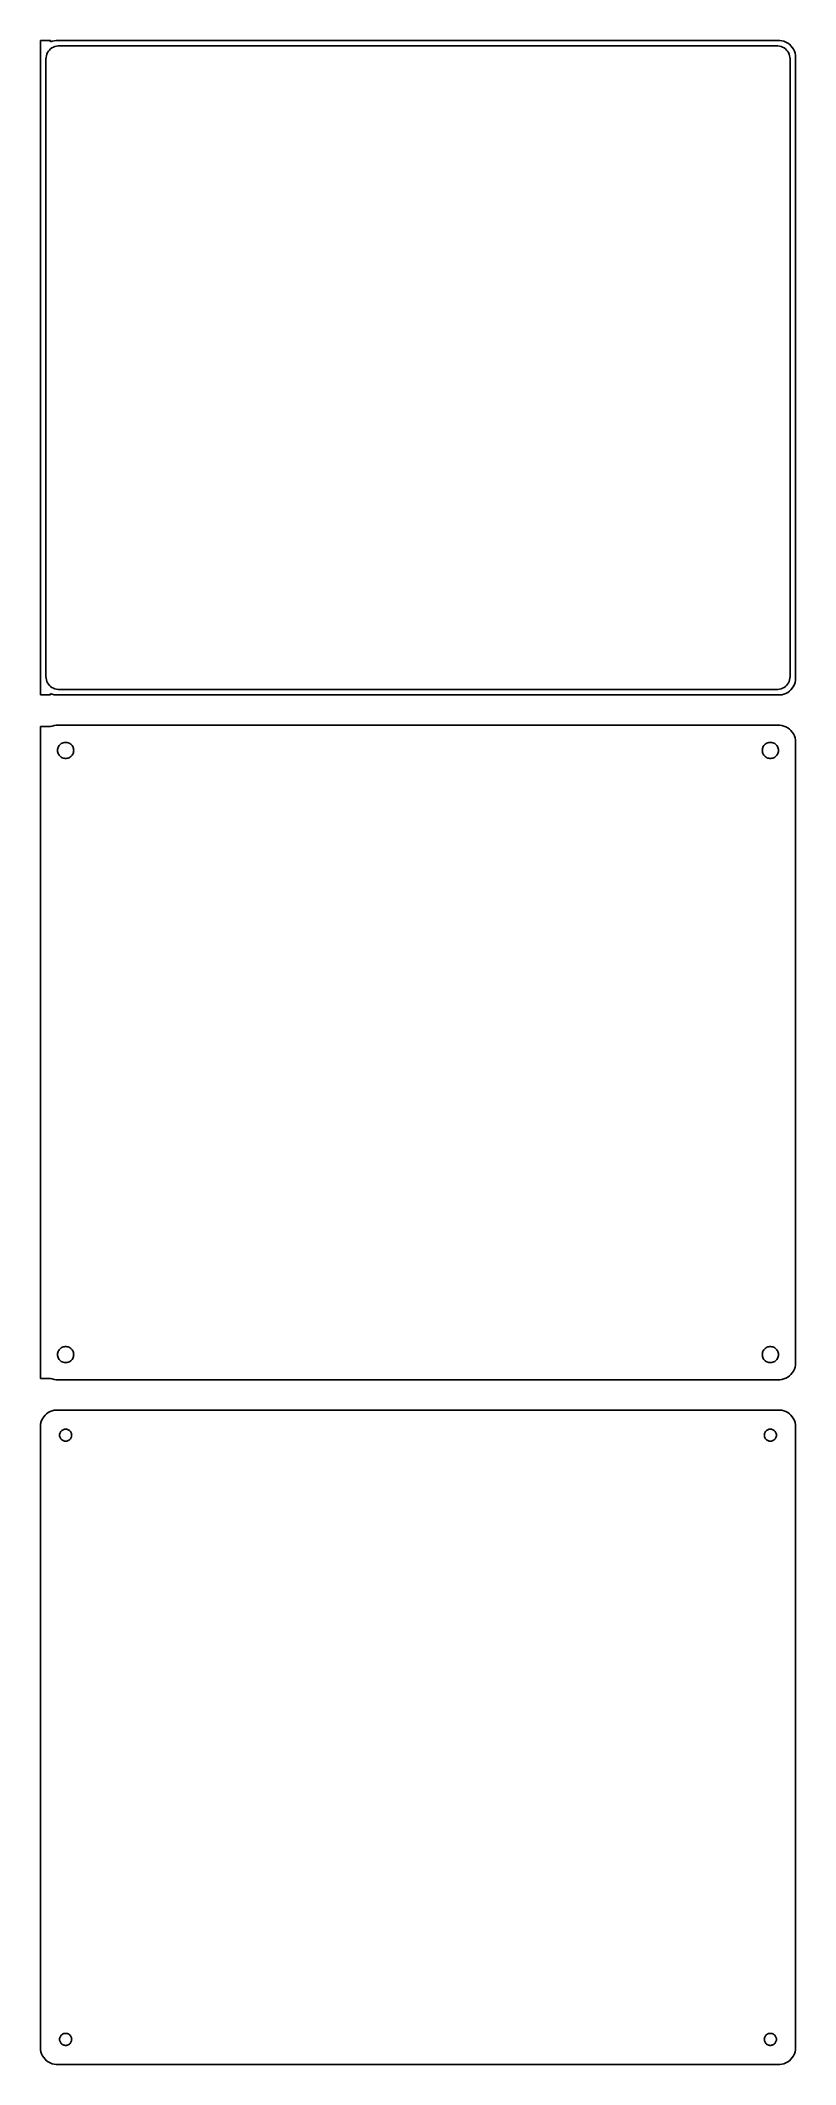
# Model space of a CAD drawing. Header units: metres. Extents: x -112 to 112, y 311 to 913.
import ezdxf

# ---------------------------------------------------------------- set-up
doc = ezdxf.new("R2010")
doc.units = ezdxf.units.M

msp = doc.modelspace()

# ---------------------------------------------------------------- linework, layer by layer
for p, q in [((-109.5, 913.49), (-112.5, 913.49)), ((-112.5, 913.49), (-112.5, 718.51)), ((-110.133, 910.276), (-109.823, 910.651)), ((-109.823, 910.651), (-109.469, 910.984)), ((-109.5, 913.075), (-109.5, 913.49)), ((-109.045, 913.255), (-109.5, 913.075)), ((-109.469, 910.984), (-109.075, 911.27)), ((-109.075, 911.27), (-108.649, 911.504)), ((-108.437, 913.411), (-109.045, 913.255)), ((-108.649, 911.504), (-108.197, 911.683)), ((-107.814, 913.49), (-108.437, 913.411)), ((-108.197, 911.683), (-107.726, 911.804)), ((107.814, 913.49), (-107.814, 913.49)), ((-107.726, 911.804), (-107.243, 911.865)), ((-107.243, 911.865), (107.243, 911.865)), ((107.243, 911.865), (107.726, 911.804)), ((107.726, 911.804), (108.197, 911.683)), ((108.437, 913.411), (107.814, 913.49)), ((108.197, 911.683), (108.649, 911.504)), ((109.045, 913.255), (108.437, 913.411)), ((108.649, 911.504), (109.075, 911.27)), ((109.629, 913.024), (109.045, 913.255)), ((109.075, 911.27), (109.469, 910.984)), ((109.469, 910.984), (109.823, 910.651)), ((110.179, 912.722), (109.629, 913.024)), ((109.823, 910.651), (110.133, 910.276)), ((110.687, 912.353), (110.179, 912.722)), ((111.145, 911.923), (110.687, 912.353)), ((111.545, 911.439), (111.145, 911.923)), ((111.882, 910.909), (111.545, 911.439)), ((112.149, 910.341), (111.882, 910.909)), ((-110.873, 908), (-110.842, 908.485)), ((-110.873, 724), (-110.873, 908)), ((-110.842, 908.485), (-110.751, 908.963)), ((-110.751, 908.963), (-110.601, 909.426)), ((-110.601, 909.426), (-110.394, 909.866)), ((-110.394, 909.866), (-110.133, 910.276)), ((110.133, 910.276), (110.394, 909.866)), ((110.394, 909.866), (110.601, 909.426)), ((110.601, 909.426), (110.751, 908.963)), ((110.751, 908.963), (110.842, 908.485)), ((110.842, 908.485), (110.873, 908)), ((110.873, 908), (110.873, 724)), ((112.343, 909.743), (112.149, 910.341)), ((112.461, 909.127), (112.343, 909.743)), ((112.5, 908.5), (112.461, 909.127)), ((112.5, 723.5), (112.5, 908.5)), ((-110.842, 723.515), (-110.873, 724)), ((110.873, 724), (110.842, 723.515)), ((-112.5, 718.51), (-109.5, 718.51)), ((-110.751, 723.037), (-110.842, 723.515)), ((-110.601, 722.574), (-110.751, 723.037)), ((-110.394, 722.134), (-110.601, 722.574)), ((-110.133, 721.724), (-110.394, 722.134)), ((-109.823, 721.349), (-110.133, 721.724)), ((-109.469, 721.016), (-109.823, 721.349)), ((-109.5, 718.925), (-109.045, 718.745)), ((-109.5, 718.51), (-109.5, 718.925)), ((-109.075, 720.73), (-109.469, 721.016)), ((-108.649, 720.496), (-109.075, 720.73)), ((-109.045, 718.745), (-108.437, 718.589)), ((-108.197, 720.317), (-108.649, 720.496)), ((-108.437, 718.589), (-107.814, 718.51)), ((-107.726, 720.196), (-108.197, 720.317)), ((-107.814, 718.51), (107.814, 718.51)), ((-107.243, 720.135), (-107.726, 720.196)), ((107.243, 720.135), (-107.243, 720.135)), ((107.726, 720.196), (107.243, 720.135)), ((108.197, 720.317), (107.726, 720.196)), ((107.814, 718.51), (108.437, 718.589)), ((108.649, 720.496), (108.197, 720.317)), ((108.437, 718.589), (109.045, 718.745)), ((109.075, 720.73), (108.649, 720.496)), ((109.045, 718.745), (109.629, 718.976)), ((109.469, 721.016), (109.075, 720.73)), ((109.823, 721.349), (109.469, 721.016)), ((109.629, 718.976), (110.179, 719.278)), ((110.133, 721.724), (109.823, 721.349)), ((110.394, 722.134), (110.133, 721.724)), ((110.179, 719.278), (110.687, 719.647)), ((110.601, 722.574), (110.394, 722.134)), ((110.751, 723.037), (110.601, 722.574)), ((110.687, 719.647), (111.145, 720.077)), ((110.842, 723.515), (110.751, 723.037)), ((111.145, 720.077), (111.545, 720.561)), ((111.545, 720.561), (111.882, 721.091)), ((111.882, 721.091), (112.149, 721.659)), ((112.149, 721.659), (112.343, 722.257)), ((112.343, 722.257), (112.461, 722.873)), ((112.461, 722.873), (112.5, 723.5)), ((-109.5, 709.115), (-112.5, 709.115)), ((-112.5, 709.115), (-112.5, 514.885)), ((-109.045, 709.255), (-109.5, 709.075)), ((-109.5, 709.075), (-109.5, 709.115)), ((-108.437, 709.411), (-109.045, 709.255)), ((-107.814, 709.49), (-108.437, 709.411)), ((107.814, 709.49), (-107.814, 709.49)), ((108.437, 709.411), (107.814, 709.49)), ((109.045, 709.255), (108.437, 709.411)), ((109.629, 709.024), (109.045, 709.255)), ((110.179, 708.722), (109.629, 709.024)), ((110.687, 708.353), (110.179, 708.722)), ((111.145, 707.923), (110.687, 708.353)), ((111.545, 707.439), (111.145, 707.923)), ((111.882, 706.909), (111.545, 707.439)), ((112.149, 706.341), (111.882, 706.909)), ((112.343, 705.743), (112.149, 706.341)), ((112.461, 705.127), (112.343, 705.743)), ((-107.4, 702), (-107.381, 702.301)), ((-107.381, 701.699), (-107.4, 702)), ((-107.381, 702.301), (-107.325, 702.597)), ((-107.325, 701.403), (-107.381, 701.699)), ((-107.325, 702.597), (-107.231, 702.883)), ((-107.231, 701.117), (-107.325, 701.403)), ((-107.231, 702.883), (-107.103, 703.156)), ((-107.103, 700.844), (-107.231, 701.117)), ((-107.103, 703.156), (-106.942, 703.411)), ((-106.942, 700.589), (-107.103, 700.844)), ((-106.942, 703.411), (-106.75, 703.643)), ((-106.75, 700.357), (-106.942, 700.589)), ((-106.75, 703.643), (-106.53, 703.849)), ((-106.53, 700.151), (-106.75, 700.357)), ((-106.53, 703.849), (-106.286, 704.026)), ((-106.286, 699.974), (-106.53, 700.151)), ((-106.286, 704.026), (-106.022, 704.172)), ((-106.022, 699.828), (-106.286, 699.974)), ((-106.022, 704.172), (-105.742, 704.283)), ((-105.742, 699.717), (-106.022, 699.828)), ((-105.742, 704.283), (-105.45, 704.357)), ((-105.45, 699.643), (-105.742, 699.717)), ((-105.45, 704.357), (-105.151, 704.395)), ((-105.151, 699.605), (-105.45, 699.643)), ((-105.151, 704.395), (-104.849, 704.395)), ((-104.849, 699.605), (-105.151, 699.605)), ((-104.849, 704.395), (-104.55, 704.357)), ((-104.55, 699.643), (-104.849, 699.605)), ((-104.55, 704.357), (-104.258, 704.283)), ((-104.258, 699.717), (-104.55, 699.643)), ((-104.258, 704.283), (-103.978, 704.172)), ((-103.978, 699.828), (-104.258, 699.717)), ((-103.978, 704.172), (-103.714, 704.026)), ((-103.714, 699.974), (-103.978, 699.828)), ((-103.714, 704.026), (-103.47, 703.849)), ((-103.47, 700.151), (-103.714, 699.974)), ((-103.47, 703.849), (-103.25, 703.643)), ((-103.25, 700.357), (-103.47, 700.151)), ((-103.25, 703.643), (-103.058, 703.411)), ((-103.058, 700.589), (-103.25, 700.357)), ((-103.058, 703.411), (-102.897, 703.156)), ((-102.897, 700.844), (-103.058, 700.589)), ((-102.897, 703.156), (-102.769, 702.883)), ((-102.769, 701.117), (-102.897, 700.844)), ((-102.769, 702.883), (-102.675, 702.597)), ((-102.675, 701.403), (-102.769, 701.117)), ((-102.675, 702.597), (-102.619, 702.301)), ((-102.619, 701.699), (-102.675, 701.403)), ((-102.619, 702.301), (-102.6, 702)), ((-102.6, 702), (-102.619, 701.699)), ((102.6, 702), (102.619, 702.301)), ((102.619, 701.699), (102.6, 702)), ((102.619, 702.301), (102.675, 702.597)), ((102.675, 701.403), (102.619, 701.699)), ((102.675, 702.597), (102.769, 702.883)), ((102.769, 701.117), (102.675, 701.403)), ((102.769, 702.883), (102.897, 703.156)), ((102.897, 700.844), (102.769, 701.117)), ((102.897, 703.156), (103.058, 703.411)), ((103.058, 700.589), (102.897, 700.844)), ((103.058, 703.411), (103.25, 703.643)), ((103.25, 700.357), (103.058, 700.589)), ((103.25, 703.643), (103.47, 703.849)), ((103.47, 700.151), (103.25, 700.357)), ((103.47, 703.849), (103.714, 704.026)), ((103.714, 699.974), (103.47, 700.151)), ((103.714, 704.026), (103.978, 704.172)), ((103.978, 699.828), (103.714, 699.974)), ((103.978, 704.172), (104.258, 704.283)), ((104.258, 699.717), (103.978, 699.828)), ((104.258, 704.283), (104.55, 704.357)), ((104.55, 699.643), (104.258, 699.717)), ((104.55, 704.357), (104.849, 704.395)), ((104.849, 699.605), (104.55, 699.643)), ((104.849, 704.395), (105.151, 704.395)), ((105.151, 699.605), (104.849, 699.605)), ((105.151, 704.395), (105.45, 704.357)), ((105.45, 699.643), (105.151, 699.605)), ((105.45, 704.357), (105.742, 704.283)), ((105.742, 699.717), (105.45, 699.643)), ((105.742, 704.283), (106.022, 704.172)), ((106.022, 699.828), (105.742, 699.717)), ((106.022, 704.172), (106.286, 704.026)), ((106.286, 699.974), (106.022, 699.828)), ((106.286, 704.026), (106.53, 703.849)), ((106.53, 700.151), (106.286, 699.974)), ((106.53, 703.849), (106.75, 703.643)), ((106.75, 700.357), (106.53, 700.151)), ((106.75, 703.643), (106.942, 703.411)), ((106.942, 700.589), (106.75, 700.357)), ((106.942, 703.411), (107.103, 703.156)), ((107.103, 700.844), (106.942, 700.589)), ((107.103, 703.156), (107.231, 702.883)), ((107.231, 701.117), (107.103, 700.844)), ((107.231, 702.883), (107.325, 702.597)), ((107.325, 701.403), (107.231, 701.117)), ((107.325, 702.597), (107.381, 702.301)), ((107.381, 701.699), (107.325, 701.403)), ((107.381, 702.301), (107.4, 702)), ((107.4, 702), (107.381, 701.699)), ((112.5, 704.5), (112.461, 705.127)), ((112.5, 519.5), (112.5, 704.5)), ((-107.4, 522), (-107.381, 522.301)), ((-107.381, 521.699), (-107.4, 522)), ((-107.381, 522.301), (-107.325, 522.597)), ((-107.325, 521.403), (-107.381, 521.699)), ((-107.325, 522.597), (-107.231, 522.883)), ((-107.231, 521.117), (-107.325, 521.403)), ((-107.231, 522.883), (-107.103, 523.156)), ((-107.103, 520.844), (-107.231, 521.117)), ((-107.103, 523.156), (-106.942, 523.411)), ((-106.942, 520.589), (-107.103, 520.844)), ((-106.942, 523.411), (-106.75, 523.643)), ((-106.75, 520.357), (-106.942, 520.589)), ((-106.75, 523.643), (-106.53, 523.849)), ((-106.53, 520.151), (-106.75, 520.357)), ((-106.53, 523.849), (-106.286, 524.026)), ((-106.286, 519.974), (-106.53, 520.151)), ((-106.286, 524.026), (-106.022, 524.172)), ((-106.022, 519.828), (-106.286, 519.974)), ((-106.022, 524.172), (-105.742, 524.283)), ((-105.742, 519.717), (-106.022, 519.828)), ((-105.742, 524.283), (-105.45, 524.357)), ((-105.45, 519.643), (-105.742, 519.717)), ((-105.45, 524.357), (-105.151, 524.395)), ((-105.151, 519.605), (-105.45, 519.643)), ((-105.151, 524.395), (-104.849, 524.395)), ((-104.849, 519.605), (-105.151, 519.605)), ((-104.849, 524.395), (-104.55, 524.357)), ((-104.55, 519.643), (-104.849, 519.605)), ((-104.55, 524.357), (-104.258, 524.283)), ((-104.258, 519.717), (-104.55, 519.643)), ((-104.258, 524.283), (-103.978, 524.172)), ((-103.978, 519.828), (-104.258, 519.717)), ((-103.978, 524.172), (-103.714, 524.026)), ((-103.714, 519.974), (-103.978, 519.828)), ((-103.714, 524.026), (-103.47, 523.849)), ((-103.47, 520.151), (-103.714, 519.974)), ((-103.47, 523.849), (-103.25, 523.643)), ((-103.25, 520.357), (-103.47, 520.151)), ((-103.25, 523.643), (-103.058, 523.411)), ((-103.058, 520.589), (-103.25, 520.357)), ((-103.058, 523.411), (-102.897, 523.156)), ((-102.897, 520.844), (-103.058, 520.589)), ((-102.897, 523.156), (-102.769, 522.883)), ((-102.769, 521.117), (-102.897, 520.844)), ((-102.769, 522.883), (-102.675, 522.597)), ((-102.675, 521.403), (-102.769, 521.117)), ((-102.675, 522.597), (-102.619, 522.301)), ((-102.619, 521.699), (-102.675, 521.403)), ((-102.619, 522.301), (-102.6, 522)), ((-102.6, 522), (-102.619, 521.699)), ((102.6, 522), (102.619, 522.301)), ((102.619, 521.699), (102.6, 522)), ((102.619, 522.301), (102.675, 522.597)), ((102.675, 521.403), (102.619, 521.699)), ((102.675, 522.597), (102.769, 522.883)), ((102.769, 521.117), (102.675, 521.403)), ((102.769, 522.883), (102.897, 523.156)), ((102.897, 520.844), (102.769, 521.117)), ((102.897, 523.156), (103.058, 523.411)), ((103.058, 520.589), (102.897, 520.844)), ((103.058, 523.411), (103.25, 523.643)), ((103.25, 520.357), (103.058, 520.589)), ((103.25, 523.643), (103.47, 523.849)), ((103.47, 520.151), (103.25, 520.357)), ((103.47, 523.849), (103.714, 524.026)), ((103.714, 519.974), (103.47, 520.151)), ((103.714, 524.026), (103.978, 524.172)), ((103.978, 519.828), (103.714, 519.974)), ((103.978, 524.172), (104.258, 524.283)), ((104.258, 519.717), (103.978, 519.828)), ((104.258, 524.283), (104.55, 524.357)), ((104.55, 519.643), (104.258, 519.717)), ((104.55, 524.357), (104.849, 524.395)), ((104.849, 519.605), (104.55, 519.643)), ((104.849, 524.395), (105.151, 524.395)), ((105.151, 519.605), (104.849, 519.605)), ((105.151, 524.395), (105.45, 524.357)), ((105.45, 519.643), (105.151, 519.605)), ((105.45, 524.357), (105.742, 524.283)), ((105.742, 519.717), (105.45, 519.643)), ((105.742, 524.283), (106.022, 524.172)), ((106.022, 519.828), (105.742, 519.717)), ((106.022, 524.172), (106.286, 524.026)), ((106.286, 519.974), (106.022, 519.828)), ((106.286, 524.026), (106.53, 523.849)), ((106.53, 520.151), (106.286, 519.974)), ((106.53, 523.849), (106.75, 523.643)), ((106.75, 520.357), (106.53, 520.151)), ((106.75, 523.643), (106.942, 523.411)), ((106.942, 520.589), (106.75, 520.357)), ((106.942, 523.411), (107.103, 523.156)), ((107.103, 520.844), (106.942, 520.589)), ((107.103, 523.156), (107.231, 522.883)), ((107.231, 521.117), (107.103, 520.844)), ((107.231, 522.883), (107.325, 522.597)), ((107.325, 521.403), (107.231, 521.117)), ((107.325, 522.597), (107.381, 522.301)), ((107.381, 521.699), (107.325, 521.403)), ((107.381, 522.301), (107.4, 522)), ((107.4, 522), (107.381, 521.699)), ((112.343, 518.257), (112.461, 518.873)), ((112.461, 518.873), (112.5, 519.5)), ((-112.5, 514.885), (-109.5, 514.885)), ((-109.5, 514.885), (-109.5, 514.925)), ((-109.5, 514.925), (-109.045, 514.745)), ((-109.045, 514.745), (-108.437, 514.589)), ((-108.437, 514.589), (-107.814, 514.51)), ((-107.814, 514.51), (107.814, 514.51)), ((107.814, 514.51), (108.437, 514.589)), ((108.437, 514.589), (109.045, 514.745)), ((109.045, 514.745), (109.629, 514.976)), ((109.629, 514.976), (110.179, 515.278)), ((110.179, 515.278), (110.687, 515.647)), ((110.687, 515.647), (111.145, 516.077)), ((111.145, 516.077), (111.545, 516.561)), ((111.545, 516.561), (111.882, 517.091)), ((111.882, 517.091), (112.149, 517.659)), ((112.149, 517.659), (112.343, 518.257)), ((-112.4, 501.444), (-112.5, 501.444)), ((-112.5, 501.444), (-112.5, 314.556)), ((-112.343, 501.743), (-112.4, 501.444)), ((-112.149, 502.341), (-112.343, 501.743)), ((-111.882, 502.909), (-112.149, 502.341)), ((-111.545, 503.439), (-111.882, 502.909)), ((-111.145, 503.923), (-111.545, 503.439)), ((-110.687, 504.353), (-111.145, 503.923)), ((-110.179, 504.722), (-110.687, 504.353)), ((-109.629, 505.024), (-110.179, 504.722)), ((-109.045, 505.255), (-109.629, 505.024)), ((-108.437, 505.411), (-109.045, 505.255)), ((-107.814, 505.49), (-108.437, 505.411)), ((107.814, 505.49), (-107.814, 505.49)), ((108.437, 505.411), (107.814, 505.49)), ((109.045, 505.255), (108.437, 505.411)), ((109.629, 505.024), (109.045, 505.255)), ((110.179, 504.722), (109.629, 505.024)), ((110.687, 504.353), (110.179, 504.722)), ((111.145, 503.923), (110.687, 504.353)), ((111.545, 503.439), (111.145, 503.923)), ((111.882, 502.909), (111.545, 503.439)), ((112.149, 502.341), (111.882, 502.909)), ((112.343, 501.743), (112.149, 502.341)), ((112.461, 501.127), (112.343, 501.743)), ((112.5, 500.5), (112.461, 501.127)), ((112.5, 315.5), (112.5, 500.5)), ((-106.8, 498), (-106.786, 498.226)), ((-106.786, 497.774), (-106.8, 498)), ((-106.786, 498.226), (-106.743, 498.448)), ((-106.743, 497.552), (-106.786, 497.774)), ((-106.743, 498.448), (-106.674, 498.663)), ((-106.674, 497.337), (-106.743, 497.552)), ((-106.674, 498.663), (-106.577, 498.867)), ((-106.577, 497.133), (-106.674, 497.337)), ((-106.577, 498.867), (-106.456, 499.058)), ((-106.456, 496.942), (-106.577, 497.133)), ((-106.456, 499.058), (-106.312, 499.232)), ((-106.312, 496.768), (-106.456, 496.942)), ((-106.312, 499.232), (-106.147, 499.387)), ((-106.147, 496.613), (-106.312, 496.768)), ((-106.147, 499.387), (-105.964, 499.52)), ((-105.964, 496.48), (-106.147, 496.613)), ((-105.964, 499.52), (-105.766, 499.629)), ((-105.766, 496.371), (-105.964, 496.48)), ((-105.766, 499.629), (-105.556, 499.712)), ((-105.556, 496.288), (-105.766, 496.371)), ((-105.556, 499.712), (-105.337, 499.768)), ((-105.337, 496.232), (-105.556, 496.288)), ((-105.337, 499.768), (-105.113, 499.796)), ((-105.113, 496.204), (-105.337, 496.232)), ((-105.113, 499.796), (-104.887, 499.796)), ((-104.887, 496.204), (-105.113, 496.204)), ((-104.887, 499.796), (-104.663, 499.768)), ((-104.663, 496.232), (-104.887, 496.204)), ((-104.663, 499.768), (-104.444, 499.712)), ((-104.444, 496.288), (-104.663, 496.232)), ((-104.444, 499.712), (-104.234, 499.629)), ((-104.234, 496.371), (-104.444, 496.288)), ((-104.234, 499.629), (-104.036, 499.52)), ((-104.036, 496.48), (-104.234, 496.371)), ((-104.036, 499.52), (-103.853, 499.387)), ((-103.853, 496.613), (-104.036, 496.48)), ((-103.853, 499.387), (-103.688, 499.232)), ((-103.688, 496.768), (-103.853, 496.613)), ((-103.688, 499.232), (-103.544, 499.058)), ((-103.544, 496.942), (-103.688, 496.768)), ((-103.544, 499.058), (-103.423, 498.867)), ((-103.423, 497.133), (-103.544, 496.942)), ((-103.423, 498.867), (-103.326, 498.663)), ((-103.326, 497.337), (-103.423, 497.133)), ((-103.326, 498.663), (-103.257, 498.448)), ((-103.257, 497.552), (-103.326, 497.337)), ((-103.257, 498.448), (-103.214, 498.226)), ((-103.214, 497.774), (-103.257, 497.552)), ((-103.214, 498.226), (-103.2, 498)), ((-103.2, 498), (-103.214, 497.774)), ((103.2, 498), (103.214, 498.226)), ((103.214, 497.774), (103.2, 498)), ((103.214, 498.226), (103.257, 498.448)), ((103.257, 497.552), (103.214, 497.774)), ((103.257, 498.448), (103.326, 498.663)), ((103.326, 497.337), (103.257, 497.552)), ((103.326, 498.663), (103.423, 498.867)), ((103.423, 497.133), (103.326, 497.337)), ((103.423, 498.867), (103.544, 499.058)), ((103.544, 496.942), (103.423, 497.133)), ((103.544, 499.058), (103.688, 499.232)), ((103.688, 496.768), (103.544, 496.942)), ((103.688, 499.232), (103.853, 499.387)), ((103.853, 496.613), (103.688, 496.768)), ((103.853, 499.387), (104.036, 499.52)), ((104.036, 496.48), (103.853, 496.613)), ((104.036, 499.52), (104.234, 499.629)), ((104.234, 496.371), (104.036, 496.48)), ((104.234, 499.629), (104.444, 499.712)), ((104.444, 496.288), (104.234, 496.371)), ((104.444, 499.712), (104.663, 499.768)), ((104.663, 496.232), (104.444, 496.288)), ((104.663, 499.768), (104.887, 499.796)), ((104.887, 496.204), (104.663, 496.232)), ((104.887, 499.796), (105.113, 499.796)), ((105.113, 496.204), (104.887, 496.204)), ((105.113, 499.796), (105.337, 499.768)), ((105.337, 496.232), (105.113, 496.204)), ((105.337, 499.768), (105.556, 499.712)), ((105.556, 496.288), (105.337, 496.232)), ((105.556, 499.712), (105.766, 499.629)), ((105.766, 496.371), (105.556, 496.288)), ((105.766, 499.629), (105.964, 499.52)), ((105.964, 496.48), (105.766, 496.371)), ((105.964, 499.52), (106.147, 499.387)), ((106.147, 496.613), (105.964, 496.48)), ((106.147, 499.387), (106.312, 499.232)), ((106.312, 496.768), (106.147, 496.613)), ((106.312, 499.232), (106.456, 499.058)), ((106.456, 496.942), (106.312, 496.768)), ((106.456, 499.058), (106.577, 498.867)), ((106.577, 497.133), (106.456, 496.942)), ((106.577, 498.867), (106.674, 498.663)), ((106.674, 497.337), (106.577, 497.133)), ((106.674, 498.663), (106.743, 498.448)), ((106.743, 497.552), (106.674, 497.337)), ((106.743, 498.448), (106.786, 498.226)), ((106.786, 497.774), (106.743, 497.552)), ((106.786, 498.226), (106.8, 498)), ((106.8, 498), (106.786, 497.774)), ((-105.964, 319.52), (-105.766, 319.629)), ((-105.766, 319.629), (-105.556, 319.712)), ((-105.556, 319.712), (-105.337, 319.768)), ((-105.337, 319.768), (-105.113, 319.796)), ((-105.113, 319.796), (-104.887, 319.796)), ((-104.887, 319.796), (-104.663, 319.768)), ((-104.663, 319.768), (-104.444, 319.712)), ((-104.444, 319.712), (-104.234, 319.629)), ((-104.234, 319.629), (-104.036, 319.52)), ((104.036, 319.52), (104.234, 319.629)), ((104.234, 319.629), (104.444, 319.712)), ((104.444, 319.712), (104.663, 319.768)), ((104.663, 319.768), (104.887, 319.796)), ((104.887, 319.796), (105.113, 319.796)), ((105.113, 319.796), (105.337, 319.768)), ((105.337, 319.768), (105.556, 319.712)), ((105.556, 319.712), (105.766, 319.629)), ((105.766, 319.629), (105.964, 319.52)), ((-112.5, 314.556), (-112.4, 314.556)), ((-112.4, 314.556), (-112.343, 314.257)), ((-112.343, 314.257), (-112.149, 313.659)), ((-112.149, 313.659), (-111.882, 313.091)), ((-106.8, 318), (-106.786, 318.226)), ((-106.786, 317.774), (-106.8, 318)), ((-106.786, 318.226), (-106.743, 318.448)), ((-106.743, 317.552), (-106.786, 317.774)), ((-106.743, 318.448), (-106.674, 318.663)), ((-106.674, 317.337), (-106.743, 317.552)), ((-106.674, 318.663), (-106.577, 318.867)), ((-106.577, 317.133), (-106.674, 317.337)), ((-106.577, 318.867), (-106.456, 319.058)), ((-106.456, 316.942), (-106.577, 317.133)), ((-106.456, 319.058), (-106.312, 319.232)), ((-106.312, 316.768), (-106.456, 316.942)), ((-106.312, 319.232), (-106.147, 319.387)), ((-106.147, 316.613), (-106.312, 316.768)), ((-106.147, 319.387), (-105.964, 319.52)), ((-105.964, 316.48), (-106.147, 316.613)), ((-105.766, 316.371), (-105.964, 316.48)), ((-105.556, 316.288), (-105.766, 316.371)), ((-105.337, 316.232), (-105.556, 316.288)), ((-105.113, 316.204), (-105.337, 316.232)), ((-104.887, 316.204), (-105.113, 316.204)), ((-104.663, 316.232), (-104.887, 316.204)), ((-104.444, 316.288), (-104.663, 316.232)), ((-104.234, 316.371), (-104.444, 316.288)), ((-104.036, 316.48), (-104.234, 316.371)), ((-104.036, 319.52), (-103.853, 319.387)), ((-103.853, 316.613), (-104.036, 316.48)), ((-103.853, 319.387), (-103.688, 319.232)), ((-103.688, 316.768), (-103.853, 316.613)), ((-103.688, 319.232), (-103.544, 319.058)), ((-103.544, 316.942), (-103.688, 316.768)), ((-103.544, 319.058), (-103.423, 318.867)), ((-103.423, 317.133), (-103.544, 316.942)), ((-103.423, 318.867), (-103.326, 318.663)), ((-103.326, 317.337), (-103.423, 317.133)), ((-103.326, 318.663), (-103.257, 318.448)), ((-103.257, 317.552), (-103.326, 317.337)), ((-103.257, 318.448), (-103.214, 318.226)), ((-103.214, 317.774), (-103.257, 317.552)), ((-103.214, 318.226), (-103.2, 318)), ((-103.2, 318), (-103.214, 317.774)), ((103.2, 318), (103.214, 318.226)), ((103.214, 317.774), (103.2, 318)), ((103.214, 318.226), (103.257, 318.448)), ((103.257, 317.552), (103.214, 317.774)), ((103.257, 318.448), (103.326, 318.663)), ((103.326, 317.337), (103.257, 317.552)), ((103.326, 318.663), (103.423, 318.867)), ((103.423, 317.133), (103.326, 317.337)), ((103.423, 318.867), (103.544, 319.058)), ((103.544, 316.942), (103.423, 317.133)), ((103.544, 319.058), (103.688, 319.232)), ((103.688, 316.768), (103.544, 316.942)), ((103.688, 319.232), (103.853, 319.387)), ((103.853, 316.613), (103.688, 316.768)), ((103.853, 319.387), (104.036, 319.52)), ((104.036, 316.48), (103.853, 316.613)), ((104.234, 316.371), (104.036, 316.48)), ((104.444, 316.288), (104.234, 316.371)), ((104.663, 316.232), (104.444, 316.288)), ((104.887, 316.204), (104.663, 316.232)), ((105.113, 316.204), (104.887, 316.204)), ((105.337, 316.232), (105.113, 316.204)), ((105.556, 316.288), (105.337, 316.232)), ((105.766, 316.371), (105.556, 316.288)), ((105.964, 316.48), (105.766, 316.371)), ((105.964, 319.52), (106.147, 319.387)), ((106.147, 316.613), (105.964, 316.48)), ((106.147, 319.387), (106.312, 319.232)), ((106.312, 316.768), (106.147, 316.613)), ((106.312, 319.232), (106.456, 319.058)), ((106.456, 316.942), (106.312, 316.768)), ((106.456, 319.058), (106.577, 318.867)), ((106.577, 317.133), (106.456, 316.942)), ((106.577, 318.867), (106.674, 318.663)), ((106.674, 317.337), (106.577, 317.133)), ((106.674, 318.663), (106.743, 318.448)), ((106.743, 317.552), (106.674, 317.337)), ((106.743, 318.448), (106.786, 318.226)), ((106.786, 317.774), (106.743, 317.552)), ((106.786, 318.226), (106.8, 318)), ((106.8, 318), (106.786, 317.774)), ((111.882, 313.091), (112.149, 313.659)), ((112.149, 313.659), (112.343, 314.257)), ((112.343, 314.257), (112.461, 314.873)), ((112.461, 314.873), (112.5, 315.5)), ((-111.882, 313.091), (-111.545, 312.561)), ((-111.545, 312.561), (-111.145, 312.077)), ((-111.145, 312.077), (-110.687, 311.647)), ((-110.687, 311.647), (-110.179, 311.278)), ((-110.179, 311.278), (-109.629, 310.976)), ((-109.629, 310.976), (-109.045, 310.745)), ((-109.045, 310.745), (-108.437, 310.589)), ((-108.437, 310.589), (-107.814, 310.51)), ((-107.814, 310.51), (107.814, 310.51)), ((107.814, 310.51), (108.437, 310.589)), ((108.437, 310.589), (109.045, 310.745)), ((109.045, 310.745), (109.629, 310.976)), ((109.629, 310.976), (110.179, 311.278)), ((110.179, 311.278), (110.687, 311.647)), ((110.687, 311.647), (111.145, 312.077)), ((111.145, 312.077), (111.545, 312.561)), ((111.545, 312.561), (111.882, 313.091))]:
    msp.add_line(p, q)

doc.saveas('drawing.dxf')
